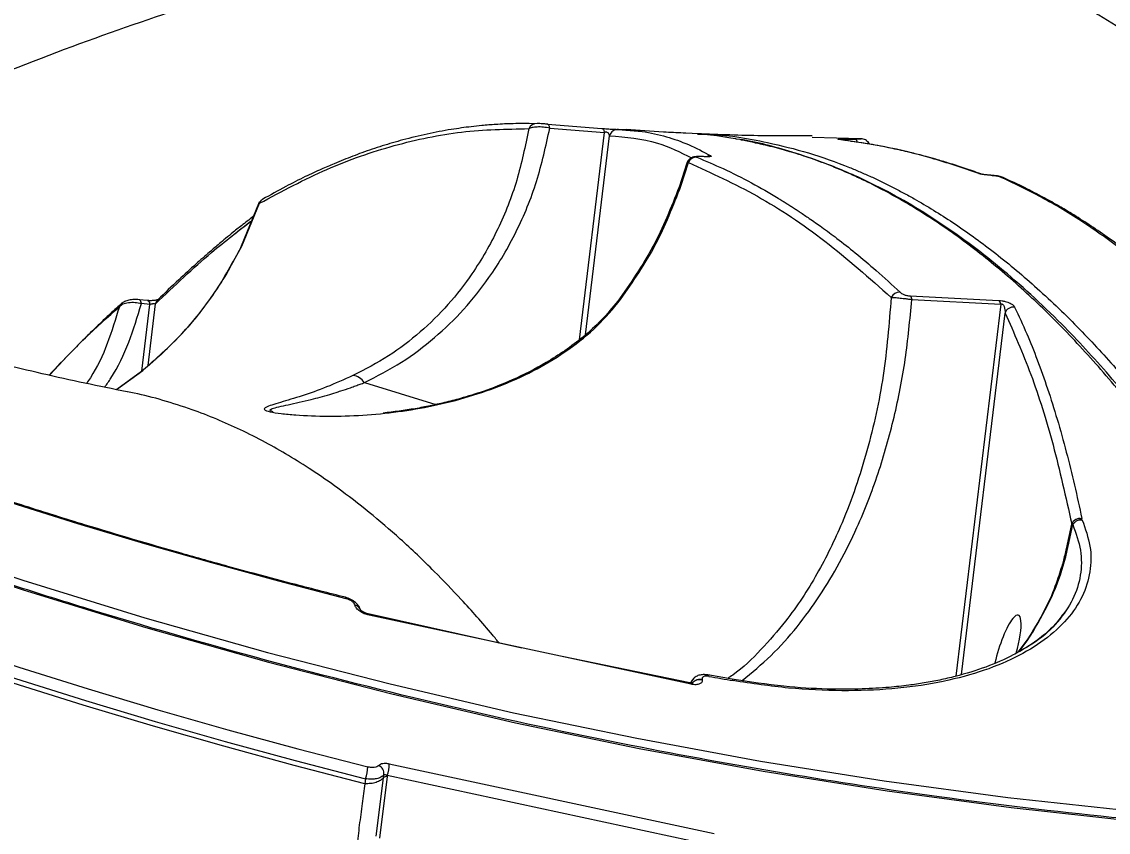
# Model space of a CAD drawing. Header units: millimetres. Extents: x -5609 to 5139, y -3980 to 3221.
# Drawn here: x 2447.6 to 2570.6, y 89.1 to 180.8 of the extents above; entities that cross this region are included whole.
import ezdxf

# ---------------------------------------------------------------- set-up
doc = ezdxf.new("R2010")
doc.units = ezdxf.units.MM
doc.layers.add('DIKOM_ОБЪЕКТ', color=7, linetype='Continuous')
doc.layers.add('DIKOM_РАЗМЕР_ОБЪЕКТА', color=7, linetype='Continuous')
doc.styles.add('style1', font='arial.ttf', dxfattribs={"width": 0.8})
doc.dimstyles.new('1-50', dxfattribs={"dimtxt": 300, "dimasz": 200, "dimexe": 100, "dimexo": 0, "dimgap": 100, "dimtad": 1, "dimtxsty": 'style1', "dimcen": 200, "dimclrd": 7, "dimclre": 7, "dimclrt": 7, "dimadec": 1, "dimazin": 2, "dimtfac": 1, "dimtmove": 0, "dimatfit": 2, "dimfxl": 0, "dimlwd": 25, "dimlwe": 18, "dimarcsym": 0})

# ---------------------------------------------------------------- blocks, each defined once
blk = doc.blocks.new('A$Cc336a1e3')
at = {"color": 7, "linetype": 'Continuous', "lineweight": 15}
for p, q in [((5327.29, 1442.08), (5333.46, 1441.59)), ((5327.56, 1441.63), (5333.75, 1441.14)), ((5336.26, 1441.43), (5334.99, 1441.45)), ((5335.32, 1441.49), (5336.19, 1441.41)), ((5362.76, 1440.43), (5357.24, 1440.58)), ((5361.18, 1440.39), (5362.14, 1440.39)), ((5363.71, 1439.88), (5363.59, 1440.13)), ((5343.06, 1437.68), (5342.2, 1434.95)), ((5342.44, 1435.16), (5343.25, 1437.73)), ((5294.68, 1433.24), (5292.57, 1428.08)), ((5292.71, 1428.26), (5294.72, 1433.13)), ((5368.35, 1422.64), (5378.39, 1422.14)), ((5282.05, 1422.12), (5281.11, 1422.22)), ((5282.31, 1421.68), (5281.36, 1421.77)), ((5368.54, 1422.23), (5378.59, 1421.73)), ((5281.37, 1414.09), (5278.57, 1412.05)), ((5386.62, 1396.83), (5386.12, 1394.54)), ((5386.62, 1396.83), (5386.63, 1396.86)), ((5386.62, 1396.83), (5386.76, 1396.77)), ((5387.77, 1397.44), (5387.77, 1397.46)), ((5387.82, 1397.29), (5387.77, 1397.44)), ((5305.53, 1387.64), (5305.53, 1387.66)), ((5306.18, 1387.04), (5306.17, 1387.06)), ((5386.04, 1387.11), (5385.69, 1386.68)), ((5324.4, 1382.81), (5307, 1386.67)), ((5343.55, 1378.71), (5307.13, 1386.51)), ((5381.58, 1383.63), (5382.26, 1384.66)), ((5381.54, 1383.68), (5380.54, 1382.33)), ((5382.07, 1384.49), (5381.51, 1383.63)), ((5343.42, 1378.87), (5328.96, 1381.83)), ((5348.2, 1379.28), (5345.46, 1379.76)), ((5343.83, 1379.35), (5343.44, 1378.85)), ((5344.8, 1379.25), (5344.8, 1379.23)), ((5309.39, 1369.72), (5346.15, 1361.82)), ((5306.71, 1368.02), (5306.63, 1367.46)), ((5309.15, 1368.27), (5308.31, 1361.29)), ((5308.74, 1368.13), (5308.79, 1368.46)), ((5309.17, 1368.38), (5309.15, 1368.27)), ((5345.95, 1360.47), (5309.17, 1368.38))]:
    blk.add_line(p, q, dxfattribs=at)
at = {"color": 8, "linetype": 'Continuous', "lineweight": 15}
for p, q in [((5330.92, 1417.69), (5333.75, 1441.14)), ((5331.61, 1418.26), (5334.33, 1440.77)), ((5376.13, 1436.49), (5376.42, 1436.44)), ((5294.72, 1433.13), (5294.6, 1432.98)), ((5281.4, 1414.15), (5282.31, 1421.68)), ((5282.1, 1414.79), (5282.94, 1421.75)), ((5378.59, 1421.73), (5373.5, 1379.61)), ((5374.15, 1379.81), (5379.09, 1420.71)), ((5278.54, 1412.06), (5281.5, 1414.22)), ((5281.46, 1414.2), (5281.5, 1414.22)), ((5306.58, 1412.84), (5314.68, 1410.36)), ((5386.63, 1396.86), (5385.91, 1393.6)), ((5386.12, 1394.54), (5386.01, 1394.04)), ((5380.63, 1382.37), (5381.58, 1383.63)), ((5307.92, 1361.51), (5308.74, 1368.13))]:
    blk.add_line(p, q, dxfattribs=at)
at = {"color": 7, "linetype": 'Continuous', "lineweight": 15, "flags": 128}
for points in [[(5134.72, 1450.32), (5147.51, 1442.97), (5160.45, 1435.9), (5173.51, 1429.14), (5186.7, 1422.68), (5200, 1416.52), (5213.41, 1410.67), (5226.92, 1405.14), (5240.52, 1399.93), (5254.2, 1395.04), (5267.94, 1390.47), (5281.75, 1386.23), (5295.62, 1382.32), (5309.52, 1378.74), (5323.46, 1375.49), (5337.43, 1372.59), (5351.41, 1370.02), (5365.4, 1367.8), (5379.39, 1365.91), (5393.37, 1364.37), (5407.33, 1363.18), (5421.25, 1362.33)], [(5134.37, 1449.42), (5147.2, 1442.04), (5160.17, 1434.95), (5173.28, 1428.17), (5186.5, 1421.69), (5199.85, 1415.51), (5213.3, 1409.65), (5226.85, 1404.1), (5240.48, 1398.87), (5254.2, 1393.96), (5267.99, 1389.38), (5281.84, 1385.13), (5295.75, 1381.2), (5309.7, 1377.61), (5323.68, 1374.36), (5337.69, 1371.45), (5351.71, 1368.87), (5365.75, 1366.64), (5379.78, 1364.75), (5393.8, 1363.21), (5407.79, 1362.01), (5421.76, 1361.16)], [(5292.58, 1428.08), (5292.6, 1428.14), (5292.71, 1428.26)], [(5279.13, 1421.81), (5279.08, 1421.77), (5279.08, 1421.77)], [(5304.52, 1388.39), (5296.91, 1390.36), (5289.31, 1392.43), (5281.73, 1394.6), (5274.16, 1396.87), (5266.61, 1399.24), (5259.08, 1401.71), (5251.57, 1404.28), (5244.08, 1406.96)], [(5244, 1388.69), (5251.8, 1385.91), (5259.63, 1383.23), (5267.47, 1380.66), (5275.34, 1378.19), (5283.22, 1375.82), (5291.12, 1373.56), (5299.04, 1371.4), (5306.97, 1369.35)], [(5243.6, 1387.4), (5251.42, 1384.61), (5259.26, 1381.93), (5267.12, 1379.35), (5275.01, 1376.88), (5282.91, 1374.5), (5290.83, 1372.24), (5298.76, 1370.08), (5306.71, 1368.02)], [(5306.63, 1367.46), (5298.64, 1369.52), (5290.67, 1371.69), (5282.71, 1373.97), (5274.77, 1376.36), (5266.85, 1378.84), (5258.94, 1381.44), (5251.06, 1384.14), (5243.2, 1386.94)], [(5345.57, 1379.6), (5345.91, 1379.54), (5346.26, 1379.48), (5346.6, 1379.42), (5346.94, 1379.36), (5347.29, 1379.3), (5347.63, 1379.24), (5347.97, 1379.18), (5348.32, 1379.12)]]:
    blk.add_lwpolyline(points, dxfattribs=at)
at = {"color": 8, "linetype": 'Continuous', "lineweight": 15, "flags": 128}
for points in [[(5363, 1440.39), (5362.9, 1440.41), (5362.76, 1440.43)], [(5344.84, 1438.41), (5344.74, 1438.41), (5344.73, 1438.41)], [(5377.48, 1436.3), (5377.48, 1436.3), (5377.47, 1436.3)], [(5281.36, 1421.77), (5281.34, 1421.9), (5281.3, 1422.01), (5281.26, 1422.1), (5281.22, 1422.16), (5281.16, 1422.21), (5281.11, 1422.22)], [(5282.05, 1422.12), (5282.11, 1422.11), (5282.16, 1422.07), (5282.21, 1422), (5282.25, 1421.91), (5282.28, 1421.8), (5282.31, 1421.68)], [(5335.28, 1422.07), (5335.38, 1422.16), (5335.58, 1422.23)], [(5382.07, 1384.49), (5382.12, 1384.56), (5382.26, 1384.66)], [(5345.57, 1379.6), (5345.55, 1379.66), (5345.52, 1379.71), (5345.49, 1379.74), (5345.46, 1379.76), (5345.45, 1379.76)]]:
    blk.add_lwpolyline(points, dxfattribs=at)
at = {"color": 7, "linetype": 'Continuous', "lineweight": 15}
for centre, radius, start, end in [((5326.06, 1441.22), 0.938, 85.9901, 158.5907), ((5335.27, 1440.51), 0.977, 86.7836, 164.3585), ((5367.15, 1422), 1.06, 87.2249, 153.6456), ((5377.85, 1421.62), 0.749, 8.5501, 43.8602), ((5380.06, 1420.35), 1.04, 83.9536, 159.2057), ((5305.16, 1411.97), 1.66, 31.5855, 85.4671), ((5387.58, 1396.41), 1.05, 79.5644, 156.4686), ((5303.82, 1369.27), 3.14, 336.5738, 1.478), ((5307.73, 1368.57), 1.07, 354.2913, 63.6747), ((5306.54, 1369.5), 2.86, 336.7685, 4.251), ((5309.09, 1367.78), 0.493, 82.8971, 134.6213)]:
    blk.add_arc(centre, radius, start, end, dxfattribs=at)
at = {"color": 8, "linetype": 'Continuous', "lineweight": 15}
for centre, radius, start, end in [((5361.07, 1440.12), 0.295, 13.1734, 67.8271), ((5361.88, 1439.97), 0.496, 5.0629, 57.8638), ((5378.42, 1435.28), 0.873, 59.9972, 90.0813), ((5279.63, 1421.17), 0.809, 132.2245, 161.3276), ((5305.39, 1386.87), 0.801, 13.7547, 80.4278), ((5305.38, 1386.83), 0.828, 15.4975, 79.241), ((5348.12, 1379.1), 0.196, 6.2027, 66.5928)]:
    blk.add_arc(centre, radius, start, end, dxfattribs=at)
at = {"color": 7, "linetype": 'Continuous', "lineweight": 15}
for start_param, end_param in [(0.492816, 1.862322), (4.802513, 6.776001)]:
    blk.add_ellipse((5379.25, 1382.1), major_axis=(1.33, 4.44), ratio=0.22031, start_param=start_param, end_param=end_param, dxfattribs=at)
for points, knots in [([(5432.87, 1413.27), (5430.51, 1416.75), (5425.9, 1423.56), (5419.35, 1433.65), (5413.09, 1443.64), (5407.22, 1453.44), (5401.75, 1463.01), (5396.89, 1471.95), (5392.56, 1480.28), (5388.71, 1488.02), (5385.74, 1494.27), (5383.49, 1499.14), (5381.86, 1502.74), (5380.31, 1506.25), (5378.69, 1509.99), (5376.85, 1514.33), (5374.75, 1519.44), (5372.4, 1525.32), (5369.84, 1531.97), (5367.05, 1539.52), (5364.77, 1545.88), (5363.46, 1549.75), (5363.11, 1550.79)], [0, 0, 0, 0, 0.084388, 0.164883, 0.239562, 0.317619, 0.389087, 0.454642, 0.514837, 0.570114, 0.620822, 0.647324, 0.672512, 0.696415, 0.720524, 0.750278, 0.786201, 0.825777, 0.870993, 0.922022, 0.979124, 1, 1, 1, 1]), ([(5421.59, 1361.34), (5419.7, 1361.44), (5416.25, 1361.62), (5411.54, 1361.92), (5407.77, 1362.18), (5404.69, 1362.42), (5399.25, 1362.86), (5388.26, 1363.88), (5372.33, 1365.78), (5354.19, 1368.53), (5335.65, 1371.9), (5316.03, 1376.13), (5295.38, 1381.33), (5279.23, 1385.99), (5267.55, 1389.65), (5260.27, 1392.03), (5252.98, 1394.52), (5245.54, 1397.15), (5238.4, 1399.78), (5231.88, 1402.26), (5226, 1404.57), (5220.31, 1406.86), (5214.57, 1409.24), (5208.92, 1411.65), (5203.33, 1414.09), (5194.08, 1418.24), (5181.2, 1424.29), (5167.89, 1431), (5157.78, 1436.35), (5152.39, 1439.29), (5148.52, 1441.44), (5145.86, 1442.93), (5142.61, 1444.77), (5138.71, 1447.01), (5135.91, 1448.66), (5134.39, 1449.54)], [0, 0, 0, 0, 0.019331, 0.035395, 0.048183, 0.05786, 0.066898, 0.103716, 0.170042, 0.229263, 0.288484, 0.358985, 0.429486, 0.499987, 0.525112, 0.550237, 0.575363, 0.600813, 0.627681, 0.649928, 0.669085, 0.689516, 0.709802, 0.729705, 0.749447, 0.769188, 0.828411, 0.887634, 0.913693, 0.939166, 0.946989, 0.956554, 0.968582, 0.983067, 1, 1, 1, 1]), ([(5294.72, 1433.13), (5297.26, 1434.49), (5302.34, 1437.21), (5309.97, 1439.81), (5317.6, 1441.43), (5322.65, 1441.52), (5325.19, 1441.57)], [0, 0, 0, 0, 0.250347, 0.500003, 0.749657, 1, 1, 1, 1]), ([(5325.82, 1442.13), (5325.02, 1442.14), (5323.57, 1442.16), (5321.59, 1442.06), (5320, 1441.94), (5318.7, 1441.8), (5317.55, 1441.65), (5315.89, 1441.4), (5313.69, 1440.99), (5311.08, 1440.35), (5308.62, 1439.64), (5306.38, 1438.88), (5304.56, 1438.19), (5303.03, 1437.56), (5301.59, 1436.94), (5299.77, 1436.09), (5297.55, 1434.97), (5295.95, 1434.07), (5295.08, 1433.58)], [0, 0, 0, 0, 0.077834, 0.142495, 0.194039, 0.233063, 0.269251, 0.30612, 0.395091, 0.484404, 0.560184, 0.634825, 0.70289, 0.737159, 0.783824, 0.843157, 0.915195, 1, 1, 1, 1]), ([(5325.19, 1441.57), (5324.78, 1439.6), (5323.98, 1435.66), (5321.8, 1430.16), (5319.13, 1425.49), (5316.13, 1421.63), (5312.97, 1418.51), (5309.41, 1415.77), (5306.67, 1414.34), (5305.29, 1413.63)], [0, 0, 0, 0, 0.166982, 0.334425, 0.500986, 0.626575, 0.751291, 0.87528, 1, 1, 1, 1]), ([(5306.58, 1412.84), (5308.01, 1413.58), (5310.87, 1415.04), (5314.59, 1417.87), (5317.9, 1421.07), (5321.06, 1425.05), (5323.89, 1429.86), (5326.23, 1435.53), (5327.12, 1439.6), (5327.56, 1441.63)], [0, 0, 0, 0, 0.125256, 0.249568, 0.374401, 0.499984, 0.666238, 0.833235, 1, 1, 1, 1]), ([(5327.56, 1441.63), (5327.32, 1441.67), (5326.84, 1441.76), (5326.12, 1441.77), (5325.54, 1441.71), (5325.3, 1441.61), (5325.19, 1441.57)], [0, 0, 0, 0, 0.257767, 0.516102, 0.764789, 1, 1, 1, 1]), ([(5327.29, 1442.08), (5327.23, 1442.08), (5327.11, 1442.09), (5326.93, 1442.11), (5326.74, 1442.12), (5326.52, 1442.14), (5326.28, 1442.15), (5326.18, 1442.16), (5326.12, 1442.16)], [0, 0, 0, 0, 0.126874, 0.250634, 0.374608, 0.500304, 0.750141, 1, 1, 1, 1]), ([(5327.56, 1441.63), (5327.55, 1441.69), (5327.52, 1441.82), (5327.46, 1441.96), (5327.38, 1442.06), (5327.32, 1442.07), (5327.29, 1442.08)], [0, 0, 0, 0, 0.246268, 0.499945, 0.753763, 1, 1, 1, 1]), ([(5333.46, 1441.59), (5333.56, 1441.59), (5333.76, 1441.57), (5334.08, 1441.55), (5334.39, 1441.53), (5334.76, 1441.51), (5335.13, 1441.49), (5335.26, 1441.49), (5335.32, 1441.49)], [0, 0, 0, 0, 0.125788, 0.250814, 0.376154, 0.501199, 0.751244, 1, 1, 1, 1]), ([(5333.46, 1441.59), (5333.49, 1441.59), (5333.55, 1441.57), (5333.63, 1441.48), (5333.7, 1441.34), (5333.73, 1441.2), (5333.75, 1441.14)], [0, 0, 0, 0, 0.246287, 0.499885, 0.753758, 1, 1, 1, 1]), ([(5334.33, 1440.77), (5334.31, 1440.87), (5334.28, 1440.99), (5334.13, 1441.11), (5334.04, 1441.16), (5333.96, 1441.17), (5333.89, 1441.17), (5333.81, 1441.16), (5333.77, 1441.15), (5333.75, 1441.14)], [0, 0, 0, 0, 0.498263, 0.639455, 0.748874, 0.807881, 0.866164, 0.928892, 1, 1, 1, 1]), ([(5342.67, 1441.07), (5341.93, 1441.1), (5339.8, 1441.21), (5337.62, 1441.36), (5336.2, 1441.47)], [0, 0, 0, 0, 0.346036, 1, 1, 1, 1]), ([(5279.79, 1411.8), (5279.77, 1411.8), (5276.57, 1412.4), (5270.15, 1413.82), (5260.52, 1416.06), (5250.86, 1418.56), (5241.18, 1421.28), (5231.48, 1424.23), (5221.78, 1427.41), (5212.07, 1430.82), (5202.38, 1434.47), (5194.57, 1437.55), (5190.01, 1439.49), (5188.67, 1440.06)], [0, 0, 0, 0, 0.000638, 0.107388, 0.213941, 0.320319, 0.42654, 0.532622, 0.638584, 0.744437, 0.850196, 0.955871, 1, 1, 1, 1]), ([(5348.53, 1440.42), (5346.68, 1440.73), (5344.74, 1441.05), (5342.77, 1441.05), (5342.67, 1441.05)], [0, 0, 0, 0, 0.94903, 1, 1, 1, 1]), ([(5357.24, 1440.75), (5355.35, 1440.74), (5351.05, 1440.72), (5346.72, 1440.9), (5344.29, 1441)], [0, 0, 0, 0, 0.439437, 1, 1, 1, 1]), ([(5421.9, 1361.98), (5421.29, 1363.37), (5420.14, 1365.96), (5418.52, 1369.45), (5417.14, 1372.33), (5415.99, 1374.66), (5415.01, 1376.6), (5412.95, 1380.62), (5409.83, 1386.39), (5405.56, 1393.58), (5401.06, 1400.49), (5396.19, 1407.25), (5390.91, 1413.73), (5385.02, 1420.08), (5378.49, 1426.06), (5371.29, 1431.38), (5364.79, 1435.1), (5359.06, 1437.6), (5355.42, 1438.8), (5353.06, 1439.43), (5351.97, 1439.7), (5350.74, 1439.97), (5349.8, 1440.18), (5349.24, 1440.27), (5349.18, 1440.28)], [0, 0, 0, 0, 0.030405, 0.056703, 0.078831, 0.096744, 0.111044, 0.125037, 0.193341, 0.254906, 0.316474, 0.389772, 0.463073, 0.536378, 0.629724, 0.723237, 0.816559, 0.878154, 0.939408, 0.95277, 0.965937, 0.979964, 0.997894, 1, 1, 1, 1]), ([(5360.29, 1440.34), (5360.24, 1440.35), (5360.16, 1440.36), (5360.21, 1440.37), (5360.3, 1440.38), (5360.45, 1440.39), (5360.66, 1440.39), (5360.9, 1440.39), (5361.09, 1440.39), (5361.18, 1440.39)], [0, 0, 0, 0, 0.250164, 0.375368, 0.500529, 0.625868, 0.750237, 0.875335, 1, 1, 1, 1]), ([(5376.13, 1436.49), (5374.33, 1437.1), (5370.74, 1438.32), (5365.46, 1439.6), (5362.02, 1440.09), (5360.29, 1440.34)], [0, 0, 0, 0, 0.334782, 0.667728, 1, 1, 1, 1]), ([(5376.34, 1436.45), (5375.71, 1436.68), (5374.49, 1437.11), (5372.8, 1437.65), (5371.36, 1438.08), (5370.22, 1438.4), (5369.07, 1438.7), (5367.65, 1439.04), (5365.73, 1439.46), (5363.66, 1439.86), (5362.23, 1440.05), (5361.6, 1440.13)], [0, 0, 0, 0, 0.125262, 0.243463, 0.340273, 0.415712, 0.475131, 0.572878, 0.70415, 0.868982, 1, 1, 1, 1]), ([(5362.76, 1440.43), (5362.79, 1440.42), (5362.83, 1440.41), (5362.79, 1440.4), (5362.72, 1440.4), (5362.62, 1440.39), (5362.44, 1440.39), (5362.26, 1440.39), (5362.14, 1440.39)], [0, 0, 0, 0, 0.250539, 0.376079, 0.501041, 0.625476, 0.751044, 1, 1, 1, 1]), ([(5363.72, 1439.81), (5363.68, 1439.88), (5363.62, 1440), (5363.5, 1440.13), (5363.36, 1440.26), (5363.17, 1440.36), (5362.96, 1440.4), (5362.85, 1440.42)], [0, 0, 0, 0, 0.208117, 0.314716, 0.432768, 0.709515, 1, 1, 1, 1]), ([(5344.2, 1438.4), (5344.18, 1438.4), (5343.96, 1438.4), (5343.64, 1438.31), (5343.33, 1438.11), (5343.15, 1437.88), (5343.1, 1437.74), (5343.07, 1437.67)], [0, 0, 0, 0, 0.051706, 0.401373, 0.71856, 0.864113, 1, 1, 1, 1]), ([(5344.22, 1438.33), (5344.12, 1438.33), (5343.93, 1438.33), (5343.65, 1438.21), (5343.4, 1438.01), (5343.3, 1437.82), (5343.25, 1437.73)], [0, 0, 0, 0, 0.243856, 0.500038, 0.756173, 1, 1, 1, 1]), ([(5343.25, 1437.73), (5345.86, 1436.55), (5351.08, 1434.18), (5358.74, 1429.08), (5363.72, 1424.67), (5366.2, 1422.47)], [0, 0, 0, 0, 0.333509, 0.666497, 1, 1, 1, 1]), ([(5344.84, 1438.41), (5344.78, 1438.41), (5344.64, 1438.42), (5344.42, 1438.43), (5344.23, 1438.42), (5344.12, 1438.39), (5344.19, 1438.35), (5344.22, 1438.33)], [0, 0, 0, 0, 0.124904, 0.250247, 0.499911, 0.749681, 1, 1, 1, 1]), ([(5344.22, 1438.33), (5345.21, 1437.92), (5347.27, 1437.05), (5350.33, 1435.5), (5352.53, 1434.24), (5353.8, 1433.46), (5354.21, 1433.21), (5354.63, 1432.95), (5355.04, 1432.68), (5355.46, 1432.41), (5356.09, 1431.99), (5357.05, 1431.34), (5358.45, 1430.36), (5360.18, 1429.08), (5362.24, 1427.45), (5364.62, 1425.44), (5366.31, 1423.89), (5367.21, 1423.06)], [0, 0, 0, 0, 0.125697, 0.262517, 0.392121, 0.409731, 0.42749, 0.445396, 0.463449, 0.481649, 0.499999, 0.545844, 0.606684, 0.68252, 0.773349, 0.879175, 1, 1, 1, 1]), ([(5345.79, 1438.49), (5345.81, 1438.47), (5345.85, 1438.43), (5345.67, 1438.39), (5345.35, 1438.38), (5345.01, 1438.4), (5344.84, 1438.41)], [0, 0, 0, 0, 0.249659, 0.500192, 0.750475, 1, 1, 1, 1]), ([(5377.47, 1436.3), (5377.33, 1436.31), (5377.04, 1436.33), (5376.66, 1436.37), (5376.33, 1436.43), (5376.2, 1436.47), (5376.13, 1436.49)], [0, 0, 0, 0, 0.250247, 0.500142, 0.750074, 1, 1, 1, 1]), ([(5377.48, 1436.3), (5377.36, 1436.31), (5377.12, 1436.32), (5376.81, 1436.36), (5376.56, 1436.4), (5376.47, 1436.43), (5376.42, 1436.44)], [0, 0, 0, 0, 0.25791, 0.510583, 0.758063, 1, 1, 1, 1]), ([(5377.47, 1436.3), (5377.58, 1436.29), (5377.78, 1436.28), (5378.06, 1436.24), (5378.29, 1436.2), (5378.38, 1436.17), (5378.42, 1436.16)], [0, 0, 0, 0, 0.25052, 0.500253, 0.750278, 1, 1, 1, 1]), ([(5378.76, 1436.09), (5378.69, 1436.11), (5378.56, 1436.16), (5378.23, 1436.22), (5377.87, 1436.27), (5377.61, 1436.29), (5377.48, 1436.3)], [0, 0, 0, 0, 0.262714, 0.516339, 0.76134, 1, 1, 1, 1]), ([(5406.84, 1414.16), (5405.26, 1415.89), (5402.17, 1419.29), (5397.52, 1423.66), (5392.83, 1427.56), (5388.07, 1430.96), (5383.24, 1433.89), (5380.01, 1435.41), (5378.42, 1436.16)], [0, 0, 0, 0, 0.173343, 0.340008, 0.499999, 0.6711, 0.837766, 1, 1, 1, 1]), ([(5342.2, 1434.95), (5341.29, 1432.66), (5339.47, 1428.07), (5336.68, 1424.07), (5335.28, 1422.07)], [0, 0, 0, 0, 0.499429, 1, 1, 1, 1]), ([(5335.58, 1422.23), (5336.97, 1424.24), (5339.74, 1428.26), (5341.54, 1432.86), (5342.44, 1435.16)], [0, 0, 0, 0, 0.500761, 1, 1, 1, 1]), ([(5407.42, 1413.93), (5406.71, 1414.72), (5405.42, 1416.17), (5403.63, 1418.05), (5402.2, 1419.5), (5401.02, 1420.65), (5399.98, 1421.64), (5398.46, 1423.04), (5396.44, 1424.82), (5394.03, 1426.79), (5391.74, 1428.53), (5389.64, 1430.01), (5387.93, 1431.14), (5386.48, 1432.05), (5385.11, 1432.86), (5383.37, 1433.84), (5381.25, 1434.95), (5379.7, 1435.66), (5378.86, 1436.04)], [0, 0, 0, 0, 0.077818, 0.142465, 0.194001, 0.233016, 0.2692, 0.306065, 0.395027, 0.484337, 0.560115, 0.634761, 0.702831, 0.737107, 0.783779, 0.843119, 0.915171, 1, 1, 1, 1]), ([(5295.05, 1433.56), (5295.01, 1433.53), (5294.91, 1433.46), (5294.78, 1433.33), (5294.71, 1433.22), (5294.67, 1433.16)], [0, 0, 0, 0, 0.264658, 0.631987, 1, 1, 1, 1]), ([(5294.14, 1431.73), (5293.71, 1431.4), (5292.91, 1430.79), (5291.82, 1429.92), (5290.93, 1429.19), (5290.04, 1428.44), (5288.92, 1427.49), (5287.39, 1426.14), (5285.45, 1424.37), (5284, 1422.98), (5283.21, 1422.21)], [0, 0, 0, 0, 0.122044, 0.225199, 0.305587, 0.368899, 0.473052, 0.612918, 0.788542, 1, 1, 1, 1]), ([(5292.57, 1428.08), (5292.18, 1427.33), (5291.31, 1425.65), (5289.67, 1423.04), (5287.52, 1420.14), (5284.78, 1417.04), (5282.56, 1415.12), (5281.37, 1414.09)], [0, 0, 0, 0, 0.140682, 0.311419, 0.510793, 0.739622, 1, 1, 1, 1]), ([(5281.5, 1414.22), (5283, 1415.55), (5286, 1418.2), (5289.78, 1422.93), (5291.73, 1426.48), (5292.71, 1428.26)], [0, 0, 0, 0, 0.333495, 0.665374, 1, 1, 1, 1]), ([(5367.21, 1423.06), (5367.26, 1423.02), (5367.35, 1422.93), (5367.56, 1422.83), (5367.77, 1422.75), (5367.96, 1422.7), (5368.16, 1422.66), (5368.29, 1422.64), (5368.35, 1422.64)], [0, 0, 0, 0, 0.248868, 0.498595, 0.629541, 0.749552, 0.874789, 1, 1, 1, 1]), ([(5368.35, 1422.64), (5368.39, 1422.59), (5368.47, 1422.5), (5368.51, 1422.32), (5368.54, 1422.23)], [0, 0, 0, 0, 0.499974, 1, 1, 1, 1]), ([(5279.05, 1421.74), (5278.58, 1421.31), (5277.71, 1420.52), (5276.56, 1419.43), (5275.65, 1418.55), (5274.89, 1417.8), (5274.17, 1417.08), (5272.84, 1415.74), (5271.75, 1414.58), (5270.91, 1413.68)], [0, 0, 0, 0, 0.174002, 0.317805, 0.422339, 0.509203, 0.598093, 0.688874, 1, 1, 1, 1]), ([(5281.36, 1421.77), (5281.12, 1421.82), (5280.63, 1421.91), (5279.87, 1421.88), (5279.22, 1421.72), (5278.98, 1421.53), (5278.86, 1421.43)], [0, 0, 0, 0, 0.246367, 0.497461, 0.750186, 1, 1, 1, 1]), ([(5281.11, 1422.22), (5280.91, 1422.23), (5280.53, 1422.26), (5279.94, 1422.18), (5279.44, 1422.03), (5279.2, 1421.85), (5279.08, 1421.77)], [0, 0, 0, 0, 0.264245, 0.517367, 0.762581, 1, 1, 1, 1]), ([(5283.19, 1422.2), (5283.19, 1422.21), (5283.19, 1422.21), (5283.12, 1422.19), (5283, 1422.16), (5282.82, 1422.13), (5282.58, 1422.11), (5282.32, 1422.1), (5282.14, 1422.12), (5282.05, 1422.12)], [0, 0, 0, 0, 0.088253, 0.212414, 0.345877, 0.490197, 0.647355, 0.81708, 1, 1, 1, 1]), ([(5282.94, 1421.75), (5282.92, 1421.76), (5282.89, 1421.77), (5282.8, 1421.77), (5282.71, 1421.76), (5282.61, 1421.74), (5282.5, 1421.72), (5282.4, 1421.7), (5282.34, 1421.68), (5282.31, 1421.68)], [0, 0, 0, 0, 0.24888, 0.379705, 0.499468, 0.622269, 0.749486, 0.867746, 1, 1, 1, 1]), ([(5305.29, 1413.63), (5304.28, 1413.18), (5302.27, 1412.28), (5299.48, 1411.31), (5297.4, 1410.69), (5296.06, 1410.29), (5295.35, 1410.03), (5295.15, 1409.78), (5295.79, 1409.54), (5297.12, 1409.33), (5299.32, 1409.12), (5302.45, 1409), (5306.38, 1409.12), (5310.38, 1409.5), (5314.39, 1410.18), (5318.39, 1411.19), (5322.33, 1412.56), (5326.16, 1414.33), (5329.75, 1416.54), (5333.04, 1419.18), (5334.73, 1421.21), (5335.58, 1422.23)], [0, 0, 0, 0, 0.061883, 0.12357, 0.186084, 0.21768, 0.249605, 0.281783, 0.314036, 0.346394, 0.378404, 0.441711, 0.504388, 0.567041, 0.628977, 0.69061, 0.752599, 0.814491, 0.876297, 0.937895, 1, 1, 1, 1]), ([(5335.28, 1422.07), (5334.68, 1421.34), (5333.51, 1419.93), (5331.44, 1418.04), (5329.33, 1416.45), (5326.66, 1414.75), (5323.56, 1413.18), (5320.28, 1411.9), (5317.7, 1411.1), (5315.71, 1410.58), (5314.01, 1410.2), (5311.7, 1409.75), (5309.93, 1409.54), (5308.72, 1409.39)], [0, 0, 0, 0, 0.098944, 0.190787, 0.276973, 0.357023, 0.49764, 0.613112, 0.701464, 0.76367, 0.818683, 0.876435, 1, 1, 1, 1]), ([(5366.2, 1422.47), (5366.31, 1422.47), (5366.53, 1422.47), (5366.95, 1422.44), (5367.38, 1422.39), (5367.75, 1422.35), (5368.15, 1422.3), (5368.41, 1422.25), (5368.54, 1422.23)], [0, 0, 0, 0, 0.217555, 0.452329, 0.580315, 0.715809, 0.857552, 1, 1, 1, 1]), ([(5378.39, 1422.14), (5378.51, 1422.13), (5378.74, 1422.11), (5379.11, 1422.03), (5379.42, 1421.93), (5379.75, 1421.79), (5380.03, 1421.6), (5380.13, 1421.45), (5380.17, 1421.38)], [0, 0, 0, 0, 0.125468, 0.250908, 0.375713, 0.501443, 0.751328, 1, 1, 1, 1]), ([(5378.59, 1421.73), (5378.61, 1421.74), (5378.64, 1421.75), (5378.68, 1421.75), (5378.71, 1421.75), (5378.74, 1421.74), (5378.78, 1421.72), (5378.85, 1421.68), (5378.93, 1421.57), (5379.07, 1421.25), (5379.08, 1420.95), (5379.09, 1420.71)], [0, 0, 0, 0, 0.04093, 0.058586, 0.075279, 0.092115, 0.109811, 0.150712, 0.246348, 0.383263, 1, 1, 1, 1]), ([(5379.09, 1420.71), (5380.09, 1418.46), (5382.08, 1413.96), (5384.59, 1405.99), (5385.95, 1399.9), (5386.63, 1396.86)], [0, 0, 0, 0, 0.33439, 0.667796, 1, 1, 1, 1]), ([(5380.17, 1421.38), (5380.63, 1420.39), (5381.52, 1418.49), (5382.76, 1415.39), (5383.91, 1412.17), (5385, 1408.7), (5386.02, 1405.06), (5386.95, 1401.32), (5387.5, 1398.73), (5387.77, 1397.46)], [0, 0, 0, 0, 0.150791, 0.28911, 0.433347, 0.576899, 0.723235, 0.864271, 1, 1, 1, 1]), ([(5304.43, 1388.55), (5302.57, 1389.02), (5299.23, 1389.87), (5294.81, 1391.04), (5291.36, 1391.98), (5288.5, 1392.78), (5283.12, 1394.3), (5276.33, 1396.3), (5268.34, 1398.8), (5263.26, 1400.44), (5259.53, 1401.68), (5256.72, 1402.63), (5253.16, 1403.85), (5248.84, 1405.36), (5245.72, 1406.49), (5244.03, 1407.1)], [0, 0, 0, 0, 0.091661, 0.164479, 0.218438, 0.261744, 0.305948, 0.484372, 0.598122, 0.703087, 0.737354, 0.784021, 0.843359, 0.915352, 1, 1, 1, 1]), ([(5387.82, 1397.29), (5388.17, 1396.3), (5388.87, 1394.32), (5388.82, 1391.41), (5387.96, 1388.62), (5386.22, 1386.02), (5383.65, 1383.68), (5380.32, 1381.66), (5376.26, 1380.03), (5371.58, 1378.83), (5366.36, 1378.11), (5360.67, 1377.9), (5354.64, 1378.17), (5350.42, 1378.8), (5348.32, 1379.12)], [0, 0, 0, 0, 0.083427, 0.166624, 0.250378, 0.333456, 0.416838, 0.500268, 0.583257, 0.666694, 0.74977, 0.832906, 0.916446, 1, 1, 1, 1]), ([(5386.63, 1396.86), (5386.68, 1396.95), (5386.78, 1397.15), (5387.07, 1397.37), (5387.42, 1397.49), (5387.65, 1397.47), (5387.77, 1397.46)], [0, 0, 0, 0, 0.241914, 0.500012, 0.758151, 1, 1, 1, 1]), ([(5387.82, 1397.29), (5387.72, 1397.29), (5387.51, 1397.3), (5387.21, 1397.19), (5386.94, 1397.02), (5386.82, 1396.85), (5386.76, 1396.77)], [0, 0, 0, 0, 0.243701, 0.500057, 0.756316, 1, 1, 1, 1]), ([(5382.26, 1384.66), (5383.01, 1385.97), (5384.5, 1388.58), (5385.91, 1392.59), (5386.47, 1395.38), (5386.76, 1396.77)], [0, 0, 0, 0, 0.333234, 0.666349, 1, 1, 1, 1]), ([(5386.02, 1394.05), (5385.9, 1393.56), (5385.6, 1392.34), (5384.93, 1390.2), (5383.85, 1387.49), (5382.71, 1385.56), (5382.07, 1384.49)], [0, 0, 0, 0, 0.14547, 0.361195, 0.64674, 1, 1, 1, 1]), ([(5306.17, 1387.06), (5306.12, 1387.22), (5306.01, 1387.54), (5305.61, 1387.97), (5305.07, 1388.34), (5304.65, 1388.48), (5304.43, 1388.55)], [0, 0, 0, 0, 0.232141, 0.476481, 0.732341, 1, 1, 1, 1]), ([(5305.53, 1387.66), (5305.5, 1387.73), (5305.44, 1387.87), (5305.2, 1388.09), (5304.88, 1388.28), (5304.64, 1388.36), (5304.52, 1388.39)], [0, 0, 0, 0, 0.250096, 0.500215, 0.75026, 1, 1, 1, 1]), ([(5307.13, 1386.51), (5306.95, 1386.56), (5306.57, 1386.67), (5306.05, 1386.97), (5305.74, 1387.25), (5305.58, 1387.48), (5305.55, 1387.59), (5305.53, 1387.64)], [0, 0, 0, 0, 0.249612, 0.499141, 0.748761, 0.874454, 1, 1, 1, 1]), ([(5307.03, 1386.67), (5306.97, 1386.68), (5306.85, 1386.71), (5306.68, 1386.78), (5306.51, 1386.85), (5306.37, 1386.93), (5306.27, 1387), (5306.2, 1387.05), (5306.18, 1387.07), (5306.18, 1387.06), (5306.18, 1387.06)], [0, 0, 0, 0, 0.138789, 0.279933, 0.421398, 0.563192, 0.703248, 0.842926, 0.981944, 1, 1, 1, 1]), ([(5385.69, 1386.68), (5385.35, 1386.22), (5384.63, 1385.26), (5383.16, 1383.99), (5381.6, 1382.9), (5379.6, 1381.77), (5377.01, 1380.63), (5374.12, 1379.73), (5371.73, 1379.18), (5369.97, 1378.85), (5368.06, 1378.57), (5365.74, 1378.32), (5362.7, 1378.14), (5358.74, 1378.13), (5353.83, 1378.42), (5350.15, 1378.98), (5348.18, 1379.28)], [0, 0, 0, 0, 0.071109, 0.150052, 0.213752, 0.265048, 0.363451, 0.45851, 0.503715, 0.546676, 0.587734, 0.638335, 0.704659, 0.787245, 0.885725, 1, 1, 1, 1]), ([(5345.45, 1379.76), (5345.28, 1379.78), (5344.93, 1379.82), (5344.44, 1379.74), (5344.02, 1379.55), (5343.82, 1379.33), (5343.73, 1379.22)], [0, 0, 0, 0, 0.253059, 0.506869, 0.759157, 1, 1, 1, 1]), ([(5345.57, 1379.6), (5345.45, 1379.61), (5345.22, 1379.64), (5344.95, 1379.58), (5344.79, 1379.44), (5344.8, 1379.31), (5344.8, 1379.25)], [0, 0, 0, 0, 0.249229, 0.499261, 0.749425, 1, 1, 1, 1]), ([(5343.75, 1378.81), (5343.75, 1378.82), (5343.75, 1378.82), (5343.7, 1378.83), (5343.6, 1378.84), (5343.51, 1378.86), (5343.46, 1378.86)], [0, 0, 0, 0, 0.155558, 0.405372, 0.685317, 1, 1, 1, 1]), ([(5344.8, 1379.23), (5344.81, 1379.18), (5344.83, 1379.07), (5344.76, 1378.89), (5344.54, 1378.72), (5344.11, 1378.63), (5343.74, 1378.68), (5343.55, 1378.71)], [0, 0, 0, 0, 0.125506, 0.251233, 0.500899, 0.750453, 1, 1, 1, 1]), ([(5308.2, 1369.53), (5308.26, 1369.58), (5308.38, 1369.69), (5308.66, 1369.77), (5309.01, 1369.79), (5309.26, 1369.74), (5309.39, 1369.72)], [0, 0, 0, 0, 0.249706, 0.499698, 0.749734, 1, 1, 1, 1]), ([(5308.2, 1369.53), (5308.14, 1369.47), (5308.02, 1369.36), (5307.72, 1369.28), (5307.36, 1369.27), (5307.1, 1369.32), (5306.97, 1369.35)], [0, 0, 0, 0, 0.249736, 0.499706, 0.749525, 1, 1, 1, 1]), ([(5306.63, 1367.46), (5306.53, 1366.71), (5306.34, 1365.18), (5306, 1362.8), (5305.83, 1361.14), (5305.75, 1360.33)], [0, 0, 0, 0, 0.327815, 0.671603, 1, 1, 1, 1]), ([(5308.74, 1368.13), (5308.64, 1368.03), (5308.44, 1367.81), (5307.92, 1367.59), (5307.31, 1367.45), (5306.85, 1367.46), (5306.63, 1367.46)], [0, 0, 0, 0, 0.248233, 0.504296, 0.758149, 1, 1, 1, 1]), ([(5308.79, 1368.46), (5308.69, 1368.37), (5308.49, 1368.17), (5307.98, 1368), (5307.38, 1367.94), (5306.93, 1367.99), (5306.71, 1368.02)], [0, 0, 0, 0, 0.251052, 0.501432, 0.750794, 1, 1, 1, 1]), ([(5308.79, 1368.46), (5308.81, 1368.47), (5308.85, 1368.5), (5308.94, 1368.49), (5309.05, 1368.45), (5309.13, 1368.4), (5309.17, 1368.38)], [0, 0, 0, 0, 0.233314, 0.478921, 0.735124, 1, 1, 1, 1])]:
    blk.add_open_spline(points, degree=3, knots=knots, dxfattribs=at)
at = {"color": 8, "linetype": 'Continuous', "lineweight": 15}
for points, knots in [([(5432.13, 1413.09), (5431.07, 1414.47), (5427.62, 1418.99), (5421.96, 1425.84), (5415, 1433.67), (5407.96, 1440.69), (5400.71, 1446.96), (5393.16, 1452.43), (5385.25, 1457.04), (5376.95, 1460.75), (5368.19, 1463.54), (5358.89, 1465.39), (5349, 1466.3), (5338.48, 1466.26), (5327.33, 1465.25), (5315.61, 1463.31), (5303.33, 1460.47), (5290.47, 1456.76), (5277.03, 1452.22), (5262.95, 1446.86), (5248.31, 1440.79), (5238.07, 1436.16), (5232.95, 1433.84)], [0, 0, 0, 0, 0.021107, 0.068725, 0.1169, 0.165717, 0.215291, 0.265702, 0.316468, 0.36745, 0.418725, 0.470381, 0.522504, 0.575208, 0.628267, 0.681129, 0.733894, 0.78668, 0.839609, 0.892802, 0.946356, 1, 1, 1, 1]), ([(5336.19, 1441.41), (5336.81, 1441.37), (5338.37, 1441.26), (5340.73, 1440.71), (5343.32, 1439.82), (5344.95, 1438.94), (5345.79, 1438.49)], [0, 0, 0, 0, 0.179749, 0.45748, 0.720346, 1, 1, 1, 1]), ([(5334.33, 1440.77), (5336.17, 1440.62), (5339.44, 1440.35), (5342.35, 1438.9), (5343.62, 1438.27)], [0, 0, 0, 0, 0.563335, 1, 1, 1, 1]), ([(5344.28, 1440.93), (5344.6, 1440.94), (5347.26, 1440.97), (5351.45, 1440.23), (5356.86, 1438.9), (5360.35, 1437.66), (5362.7, 1436.68), (5363.92, 1436.14), (5365.14, 1435.57), (5366.36, 1434.96), (5367.57, 1434.32), (5369.86, 1433.06), (5373.26, 1430.97), (5377.81, 1427.69), (5382.51, 1423.78), (5387.14, 1419.36), (5391.68, 1414.47), (5394.92, 1410.57), (5397.05, 1407.84), (5398.06, 1406.52), (5399.07, 1405.17), (5400.08, 1403.78), (5401.1, 1402.35), (5402.12, 1400.89), (5403.51, 1398.84), (5405.32, 1396.08), (5407.58, 1392.48), (5409.97, 1388.47), (5412.47, 1384.05), (5415.08, 1379.17), (5417.66, 1374.06), (5420.21, 1368.74), (5422.68, 1363.31), (5425.13, 1357.61), (5427.53, 1351.73), (5429.88, 1345.68), (5432.94, 1337.38), (5436.58, 1326.68), (5440.66, 1313.38), (5444.42, 1299.82), (5447.87, 1286.05), (5451.03, 1272.16), (5452.93, 1262.66), (5453.86, 1257.97)], [0, 0, 0, 0, 0.006939, 0.057677, 0.091625, 0.125939, 0.134986, 0.144059, 0.153156, 0.162279, 0.171427, 0.1806, 0.213815, 0.248668, 0.285159, 0.323288, 0.358197, 0.394375, 0.402671, 0.411031, 0.419455, 0.427943, 0.436495, 0.445111, 0.453791, 0.472038, 0.491647, 0.512617, 0.534948, 0.55864, 0.583694, 0.6066, 0.630697, 0.654794, 0.678891, 0.702988, 0.727085, 0.775264, 0.822365, 0.86839, 0.913337, 0.957207, 1, 1, 1, 1]), ([(5421.25, 1362.33), (5420.11, 1364.89), (5417.76, 1370.13), (5414.03, 1377.71), (5410.02, 1385.25), (5406.54, 1391.21), (5403.72, 1395.75), (5401.63, 1398.96), (5399.47, 1402.11), (5397.26, 1405.2), (5394.98, 1408.21), (5392.64, 1411.15), (5389.47, 1414.9), (5385.48, 1419.24), (5380.62, 1423.89), (5375.65, 1428.01), (5370.8, 1431.46), (5366.08, 1434.27), (5362.67, 1435.97), (5360.39, 1436.95), (5359.22, 1437.43), (5358.06, 1437.87), (5356.91, 1438.28), (5355.75, 1438.67), (5353.03, 1439.5), (5350.62, 1440.18), (5348.59, 1440.41), (5348.53, 1440.42)], [0, 0, 0, 0, 0.056229, 0.11521, 0.176946, 0.241433, 0.271283, 0.301688, 0.332649, 0.364164, 0.396234, 0.428859, 0.462039, 0.526936, 0.591833, 0.65673, 0.722541, 0.780653, 0.837589, 0.852307, 0.866944, 0.881501, 0.895977, 0.910372, 0.924687, 0.99795, 1, 1, 1, 1]), ([(5343.08, 1437.67), (5343.09, 1437.69), (5343.11, 1437.72), (5343.2, 1437.73), (5343.25, 1437.73)], [0, 0, 0, 0, 0.47699, 1, 1, 1, 1]), ([(5345.79, 1438.49), (5345.68, 1438.5), (5345.5, 1438.5), (5345.35, 1438.42), (5345.29, 1438.39)], [0, 0, 0, 0, 0.628608, 1, 1, 1, 1]), ([(5342.2, 1434.95), (5342.22, 1434.99), (5342.26, 1435.08), (5342.38, 1435.13), (5342.44, 1435.16)], [0, 0, 0, 0, 0.498567, 1, 1, 1, 1]), ([(5294.72, 1433.13), (5294.76, 1433.22), (5294.84, 1433.39), (5294.98, 1433.54), (5295.08, 1433.58), (5295.08, 1433.58)], [0, 0, 0, 0, 0.472274, 0.9676, 1, 1, 1, 1]), ([(5282.94, 1421.75), (5285.08, 1423.78), (5288.8, 1427.32), (5292.33, 1430.01), (5293.83, 1431.16)], [0, 0, 0, 0, 0.574229, 1, 1, 1, 1]), ([(5291.67, 1429.45), (5291.86, 1429.62), (5292.6, 1430.26), (5293.31, 1430.78), (5293.83, 1431.16)], [0, 0, 0, 0, 0.270192, 1, 1, 1, 1]), ([(5270.97, 1413.66), (5271, 1413.69), (5273.59, 1416.68), (5276.23, 1419.06), (5278.86, 1421.43)], [0, 0, 0, 0, 0.008396, 1, 1, 1, 1]), ([(5278.86, 1421.43), (5278.43, 1420.03), (5277.58, 1417.23), (5276.26, 1414.37), (5275.3, 1412.98), (5275.16, 1412.78)], [0, 0, 0, 0, 0.46112, 0.920225, 1, 1, 1, 1]), ([(5277.22, 1412.34), (5277.45, 1412.67), (5278.55, 1414.24), (5280.01, 1417.38), (5280.91, 1420.3), (5281.36, 1421.77)], [0, 0, 0, 0, 0.119311, 0.55884, 1, 1, 1, 1]), ([(5283.22, 1422.21), (5283.16, 1422.15), (5283.02, 1422.03), (5282.97, 1421.85), (5282.94, 1421.75)], [0, 0, 0, 0, 0.457959, 1, 1, 1, 1]), ([(5366.2, 1422.47), (5365.96, 1419.5), (5365.48, 1413.58), (5363.6, 1405.05), (5361.05, 1397.55), (5357.91, 1391.14), (5354.79, 1386.35), (5351.5, 1382.6), (5349.31, 1380.42), (5347.89, 1379.49), (5347.7, 1379.37)], [0, 0, 0, 0, 0.179189, 0.357859, 0.537466, 0.672859, 0.807972, 0.897327, 0.986367, 1, 1, 1, 1]), ([(5349.34, 1379.12), (5350.44, 1380.04), (5352.71, 1381.9), (5355.59, 1385.16), (5358.17, 1388.7), (5360.42, 1392.45), (5362.69, 1397.05), (5364.81, 1402.52), (5366.6, 1408.89), (5367.9, 1415.46), (5368.32, 1419.97), (5368.54, 1422.23)], [0, 0, 0, 0, 0.088397, 0.180715, 0.271249, 0.36313, 0.455516, 0.592281, 0.72815, 0.863851, 1, 1, 1, 1]), ([(5296.25, 1409.54), (5296.19, 1409.56), (5296.01, 1409.61), (5295.84, 1409.73), (5296.06, 1409.9), (5296.87, 1410.1), (5297.95, 1410.33), (5299.2, 1410.6), (5300.43, 1410.89), (5301.59, 1411.2), (5302.62, 1411.49), (5303.4, 1411.73), (5304.18, 1411.98), (5304.84, 1412.2), (5305.57, 1412.46), (5306.1, 1412.66), (5306.43, 1412.78), (5306.58, 1412.84)], [0, 0, 0, 0, 0.019566, 0.068809, 0.168786, 0.271033, 0.374449, 0.478855, 0.582793, 0.658599, 0.734429, 0.801391, 0.822379, 0.894984, 0.934602, 0.969613, 1, 1, 1, 1]), ([(5321.84, 1383.36), (5321.59, 1383.67), (5320.17, 1385.42), (5317.73, 1388.13), (5314.25, 1391.77), (5310.78, 1395.07), (5307.13, 1398.2), (5303.8, 1400.77), (5300.75, 1402.88), (5298.02, 1404.59), (5295.32, 1406.13), (5292.62, 1407.5), (5289.84, 1408.73), (5286.92, 1409.86), (5283.81, 1410.85), (5281.37, 1411.5), (5280.03, 1411.73), (5279.78, 1411.78)], [0, 0, 0, 0, 0.01936, 0.108129, 0.183638, 0.278062, 0.363008, 0.448029, 0.51729, 0.579874, 0.640638, 0.706753, 0.768887, 0.833113, 0.908892, 0.98279, 1, 1, 1, 1]), ([(5386.76, 1396.77), (5387.1, 1395.8), (5387.79, 1393.86), (5387.73, 1391.01), (5386.88, 1388.28), (5385.14, 1385.75), (5383.13, 1383.79), (5381.43, 1382.83), (5380.86, 1382.51)], [0, 0, 0, 0, 0.181859, 0.362967, 0.545478, 0.7265, 0.908154, 1, 1, 1, 1]), ([(5304.52, 1388.39), (5304.51, 1388.43), (5304.49, 1388.51), (5304.46, 1388.55), (5304.43, 1388.54), (5304.43, 1388.54)], [0, 0, 0, 0, 0.489007, 0.993569, 1, 1, 1, 1]), ([(5307.13, 1386.51), (5307.11, 1386.56), (5307.07, 1386.68), (5307, 1386.66), (5306.95, 1386.65)], [0, 0, 0, 0, 0.481336, 1, 1, 1, 1]), ([(5381.58, 1383.63), (5381.53, 1383.61), (5381.45, 1383.56), (5381.41, 1383.48), (5381.4, 1383.45)], [0, 0, 0, 0, 0.605083, 1, 1, 1, 1]), ([(5343.55, 1378.71), (5343.54, 1378.76), (5343.5, 1378.88), (5343.42, 1378.86), (5343.39, 1378.85)], [0, 0, 0, 0, 0.480968, 1, 1, 1, 1]), ([(5343.63, 1378.75), (5343.62, 1378.91), (5343.6, 1379.09), (5343.73, 1379.2), (5343.75, 1379.21)], [0, 0, 0, 0, 0.861526, 1, 1, 1, 1]), ([(5343.7, 1378.84), (5343.74, 1378.89), (5343.85, 1379.03), (5344.12, 1379.19), (5344.46, 1379.28), (5344.69, 1379.26), (5344.8, 1379.25)], [0, 0, 0, 0, 0.169692, 0.452084, 0.734457, 1, 1, 1, 1]), ([(5344.8, 1379.23), (5344.69, 1379.24), (5344.47, 1379.27), (5344.12, 1379.17), (5343.86, 1379.02), (5343.75, 1378.88), (5343.71, 1378.83)], [0, 0, 0, 0, 0.268478, 0.554007, 0.839517, 1, 1, 1, 1])]:
    blk.add_open_spline(points, degree=3, knots=knots, dxfattribs=at)
blk = doc.blocks.new('*D3')
at = {"layer": 'Defpoints', "color": 0, "transparency": 16777216}
for p in [(3639.92, 380.08), (-2820.17, -123), (3639.92, -3311)]:
    blk.add_point(p, dxfattribs=at)
at = {"layer": 'DIKOM_РАЗМЕР_ОБЪЕКТА', "color": 7, "lineweight": 18, "transparency": 16777216}
for p, q in [((3639.92, 380.08), (3639.92, -3411)), ((-2820.17, -123), (-2820.17, -3411))]:
    blk.add_line(p, q, dxfattribs=at)
at = {"layer": 'DIKOM_РАЗМЕР_ОБЪЕКТА', "color": 7, "lineweight": 25, "transparency": 16777216}
blk.add_line((-2620.17, -3311), (3439.92, -3311), dxfattribs=at)
at = {"layer": 'DIKOM_РАЗМЕР_ОБЪЕКТА', "color": 7, "transparency": 16777216}
for points in [[(-2620.17, -3277.67), (-2620.17, -3344.33), (-2820.17, -3311)], [(3439.92, -3277.67), (3439.92, -3344.33), (3639.92, -3311)]]:
    blk.add_solid(points, dxfattribs=at)
at = {"layer": 'DIKOM_РАЗМЕР_ОБЪЕКТА', "color": 7, "transparency": 16777216, "insert": (300, -3057.83), "char_height": 300, "attachment_point": 5, "style": 'style1'}
blk.add_mtext('6450', dxfattribs=at)

msp = doc.modelspace()

# ---------------------------------------------------------------- linework, layer by layer
at = {"layer": 'DIKOM_РАЗМЕР_ОБЪЕКТА'}
msp.add_circle((2594.5, 436), 1052.678, dxfattribs=at)

# ---------------------------------------------------------------- block references
at = {"layer": 'DIKOM_ОБЪЕКТ'}
msp.add_blockref('A$Cc336a1e3', (-2820.166, -1272.903), dxfattribs=at)

# ---------------------------------------------------------------- dimensions: what is measured, and where the dimension line sits
at = {"layer": 'DIKOM_РАЗМЕР_ОБЪЕКТА'}
dim = msp.add_linear_dim(base=(3639.915, -3311), p1=(-2820.166, -123), p2=(3639.915, 380.085), text='6450', dimstyle='1-50', dxfattribs=at)
dim.commit()
dim.dimension.update_dxf_attribs({"geometry": '*D3', "text_midpoint": (300, -3311), "dimtype": 160})

doc.saveas('drawing.dxf')
